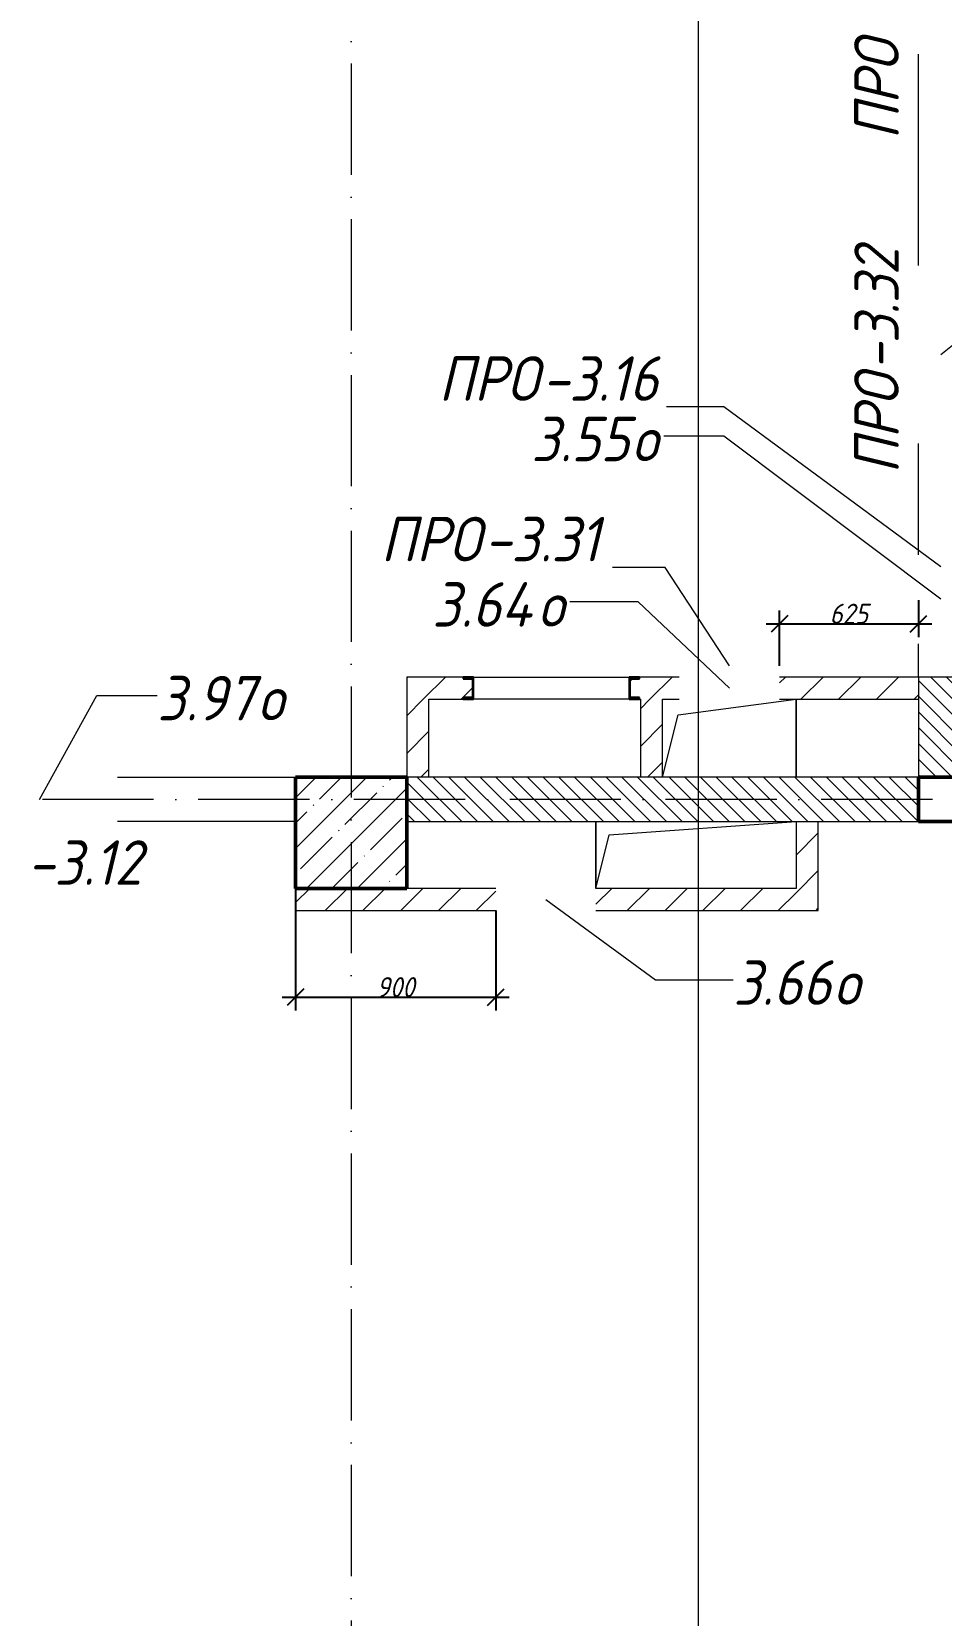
# Model space of a CAD drawing. Header units: millimetres. Extents: x -401725 to 250493, y 305116 to 802890.
# Drawn here: x 164200 to 168288, y 382954 to 390075 of the extents above; entities that cross this region are included whole.
import ezdxf

# ---------------------------------------------------------------- set-up
doc = ezdxf.new("R2010")
doc.units = ezdxf.units.MM
doc.linetypes.add('50_200_ШТРИХ_1Т_ш5_п1_п1_', pattern=[700, 500, -100, 0, -100])
for name, color, linetype, lineweight in [('A-____-____-DIMS', 7, 'Continuous', 9), ('A-FLOR-____-OTLN', 7, 'Continuous', 9), ('A-GENM-____-IDEN', 7, 'Continuous', 9), ('A-GENM-____-MCUT', 7, 'Continuous', 25), ('A-GENM-____-OTLN', 7, 'Continuous', 9), ('A-GENM-____-OTLN-1', 7, 'Continuous', 25), ('A-GLAZ-____-IDEN', 7, 'Continuous', 9), ('A-WALL-____-MCUT', 7, 'Continuous', 13), ('A-WALL-____-PATT-1', 7, 'Continuous', 9), ('A-WALL-FNSH-MCUT-1', 7, 'Continuous', 9), ('I-WALL-____-OTLN', 7, 'Continuous', 9), ('S-COLS-____-MCUT', 7, 'Continuous', 50), ('S-COLS-____-OTLN', 7, 'Continuous', 9), ('S-GRID-____-OTLN-1', 7, '50_200_ШТРИХ_1Т_ш5_п1_п1_', 9)]:
    doc.layers.add(name, color=color, linetype=linetype, lineweight=lineweight)
doc.layers.add('G-____-____-SYMB-1', color=9, linetype='Continuous', lineweight=9, true_color=0x808080)
doc.styles.add('ISOCPEUR_I_11', font='isocpeui.ttf', dxfattribs={"width": 0.9, "height": 200})
doc.styles.add('ISOCPEUR_I_7', font='isocpeui.ttf', dxfattribs={"width": 0.9, "height": 90})
doc.dimstyles.new('ISO-1_8_0_9К_СРЕДНИЙ_Кладочные_1', dxfattribs={"dimscale": 304.8, "dimtxt": 89.638306, "dimasz": 0.246063, "dimexe": 0.19685, "dimexo": 0, "dimgap": 0, "dimtad": 1, "dimdec": 3, "dimrnd": 0.001, "dimdsep": 46, "dimtxsty": 'ISOCPEUR_I_7', "dimblk1": 'OBLIQUE', "dimblk2": 'OBLIQUE', "dimsah": 1, "dimcen": 0.09, "dimdle": 0.19685, "dimazin": 0, "dimtfac": 1, "dimtdec": 4, "dimtix": 1, "dimtmove": 0, "dimatfit": 3, "dimfxl": 1, "dimtvp": 1, "dimtolj": 1, "dimtzin": 0, "dimarcsym": 2})
pattern_1 = [(135, (144685.44, 323542.244), (-35.35534, -35.35534), [])]
pattern_2 = [(45, (144685.44, 323542.24), (-84.85281, 84.85281), [])]

# ---------------------------------------------------------------- blocks, each defined once
blk = doc.blocks.new('BSC_Колонна _Прямоугольная - 500х500-V51-АР1_План отверстий 3 этажа в осях 1-64_Ю-ЯЯ')
at = {"layer": 'S-COLS-____-OTLN'}
h = blk.add_hatch(dxfattribs=at)
h.set_pattern_fill('FP_59', color=256, style=0, pattern_type=2)
h.set_pattern_definition([(45, (-20950, -62931.04), (-114.04925, 114.04925), []), (45, (-20835.95, -62931.04), (-114.04925, 114.04925), [201.613, -40.323, 3.353, -36.97])])
h.paths.add_polyline_path([(-250, -250), (250, -250), (250, 250), (-250, 250)], flags=0)
at = {"layer": 'S-COLS-____-MCUT'}
for p, q in [((250, 250), (-250, 250)), ((-250, 250), (-250, -250)), ((250, -250), (250, 250)), ((-250, -250), (250, -250))]:
    blk.add_line(p, q, dxfattribs=at)
blk = doc.blocks.new('AR_Отверстие прямоугольное _в плите_ - AR_Отверстие прямоугольное _в плите_-30552527-АР1_План отверстий 3 этажа в осях 1-64_Ю-ЯЯ')
at = {"layer": 'A-GENM-____-OTLN'}
for p, q in [((-230, 105), (300, 175)), ((300, -175), (300, 175)), ((-300, -175), (-230, 105))]:
    blk.add_line(p, q, dxfattribs=at)
blk = doc.blocks.new('AR_Отверстие прямоугольное _в плите_ - AR_Отверстие прямоугольное _в плите_-30552666-АР1_План отверстий 3 этажа в осях 1-64_Ю-ЯЯ')
at = {"layer": 'A-GENM-____-OTLN'}
for p, q in [((-450, 150), (-450, -150)), ((-390, 90), (450, 150)), ((-450, -150), (-390, 90))]:
    blk.add_line(p, q, dxfattribs=at)
blk = doc.blocks.new('154_Стойка_СКБ_Швеллер - СМ-2180_100-28318692-АР1_План отверстий 3 этажа в осях 1-64_Ю-ЯЯ')
at = {"layer": 'A-GENM-____-MCUT'}
for p, q in [((171, 50), (125, 50)), ((125, 50), (125, -50)), ((129.5, 42.4), (171, 42.4)), ((129.5, -42.4), (129.5, 42.4)), ((171, 42.4), (171, 50)), ((125, -50), (171, -50)), ((171, -42.4), (129.5, -42.4)), ((171, -50), (171, -42.4))]:
    blk.add_line(p, q, dxfattribs=at)
blk = doc.blocks.new('BSC_Колонна _Прямоугольная1 - 200х200 _металл_-35216022-АР1_План отверстий 3 этажа в осях 1-64_Ю-ЯЯ')
at = {"layer": 'S-COLS-____-MCUT'}
for p, q in [((100, 100), (-100, 100)), ((-100, 100), (-100, -100)), ((100, -100), (100, 100)), ((-100, -100), (100, -100))]:
    blk.add_line(p, q, dxfattribs=at)
blk = doc.blocks.new('_Oblique')
at = {"color": 0, "linetype": 'ByBlock', "lineweight": -2}
blk.add_line((-0.5, -0.5), (0.5, 0.5), dxfattribs=at)
blk = doc.blocks.new('*D9714')
at = {"layer": 'A-____-____-DIMS', "color": 0, "lineweight": -2, "transparency": 16777216}
for p, q in [((165385.4, 386223.3), (165385.4, 385674)), ((166285.4, 386123.3), (166285.4, 385674)), ((165325.4, 385734), (166345.4, 385734))]:
    blk.add_line(p, q, dxfattribs=at)
at = {"layer": 'Defpoints', "color": 0, "transparency": 16777216}
for p in [(165385.4, 386223.3), (166285.4, 386123.3), (166285.4, 385734)]:
    blk.add_point(p, dxfattribs=at)
at = {"layer": 'A-____-____-DIMS', "color": 0, "lineweight": -2, "transparency": 16777216, "xscale": 75, "yscale": 75, "zscale": 75, "rotation": 180}
blk.add_blockref('_Oblique', (165385.4, 385734), dxfattribs=at)
at = {"layer": 'A-____-____-DIMS', "color": 0, "lineweight": -2, "transparency": 16777216, "xscale": 75, "yscale": 75, "zscale": 75}
blk.add_blockref('_Oblique', (166285.4, 385734), dxfattribs=at)
at = {"layer": 'A-____-____-DIMS', "color": 0, "transparency": 16777216, "insert": (165835.4, 385779), "char_height": 90, "width": 409.578, "attachment_point": 5, "style": 'ISOCPEUR_I_7'}
blk.add_mtext('\\A1;900', dxfattribs=at)
blk = doc.blocks.new('*D9715')
at = {"layer": 'A-____-____-DIMS', "color": 0, "lineweight": -2, "transparency": 16777216}
for p, q in [((168185.4, 387519), (168185.4, 387353)), ((167560.4, 387223.3), (167560.4, 387473)), ((167500.4, 387413), (168245.4, 387413))]:
    blk.add_line(p, q, dxfattribs=at)
at = {"layer": 'Defpoints', "color": 0, "transparency": 16777216}
for p in [(168185.4, 387519), (168185.4, 387413), (167560.4, 387223.3)]:
    blk.add_point(p, dxfattribs=at)
at = {"layer": 'A-____-____-DIMS', "color": 0, "lineweight": -2, "transparency": 16777216, "xscale": 75, "yscale": 75, "zscale": 75, "rotation": 180}
blk.add_blockref('_Oblique', (167560.4, 387413), dxfattribs=at)
at = {"layer": 'A-____-____-DIMS', "color": 0, "lineweight": -2, "transparency": 16777216, "xscale": 75, "yscale": 75, "zscale": 75}
blk.add_blockref('_Oblique', (168185.4, 387413), dxfattribs=at)
at = {"layer": 'A-____-____-DIMS', "color": 0, "transparency": 16777216, "insert": (167872.9, 387458), "char_height": 90, "width": 409.578, "attachment_point": 5, "style": 'ISOCPEUR_I_7'}
blk.add_mtext('\\A1;625', dxfattribs=at)

msp = doc.modelspace()

# ---------------------------------------------------------------- hatches: boundary and pattern name
at = {"layer": 'A-WALL-____-PATT-1'}
h = msp.add_hatch(dxfattribs=at)
h.set_pattern_fill('FP_7', color=256, style=0, pattern_type=2)
h.set_pattern_definition(pattern_2)
h.paths.add_polyline_path([(165885.4376, 387073.2863), (166139.4376, 387073.2863), (166139.4376, 387080.8863), (166180.9376, 387080.8863), (166180.9376, 387165.6863), (166139.4376, 387165.6863), (166139.4376, 387173.2863), (165885.4376, 387173.2863)], flags=0)
h.paths.add_polyline_path([(168185.4376, 387073.2863), (168185.4376, 387173.2863), (167560.4376, 387173.2863), (167560.4376, 387073.2863), (167648.4474, 387073.2863)], flags=0)
h.paths.add_polyline_path([(166931.4376, 387073.2863), (167110.4376, 387073.2863), (167110.4376, 387173.2863), (166931.4376, 387173.2863), (166931.4376, 387165.6863), (166889.9376, 387165.6863), (166889.9376, 387080.8863), (166931.4376, 387080.8863)], flags=0)
h = msp.add_hatch(dxfattribs=at)
h.set_pattern_fill('FP_9', color=256, style=0, pattern_type=2)
h.set_pattern_definition(pattern_1)
h.paths.add_polyline_path([(168385.4376, 386723.2863), (168385.4376, 387173.2863), (168185.4376, 387173.2863), (168185.4376, 386723.2863)], flags=0)
h = msp.add_hatch(dxfattribs=at)
h.set_pattern_fill('FP_7', color=256, style=0, pattern_type=2)
h.set_pattern_definition(pattern_2)
h.paths.add_polyline_path([(165985.4376, 386723.2863), (165985.4376, 387073.2863), (165885.4376, 387073.2863), (165885.4376, 386723.2863)], flags=0)
h = msp.add_hatch(dxfattribs=at)
h.set_pattern_fill('FP_7', color=256, style=0, pattern_type=2)
h.set_pattern_definition(pattern_2)
h.paths.add_polyline_path([(167035.4376, 386723.2863), (167035.4376, 387073.2863), (166935.4376, 387073.2863), (166935.4376, 386723.2863)], flags=0)
h = msp.add_hatch(dxfattribs=at)
h.set_pattern_fill('FP_9', color=256, style=0, pattern_type=2)
h.set_pattern_definition(pattern_1)
h.paths.add_polyline_path([(171291.4376, 386523.2863), (171385.4376, 386523.2863), (171385.4376, 386723.2863), (171291.4376, 386723.2863), (171291.4376, 386654.2863), (171285.4376, 386654.2863), (171285.4376, 386592.2863), (171291.4376, 386592.2863)], flags=0)
h.paths.add_polyline_path([(168185.4376, 386523.2863), (168185.4376, 386723.2863), (165885.4376, 386723.2863), (165885.4376, 386523.2863), (167735.4376, 386523.2863)], flags=0)
h.paths.add_polyline_path([(168385.4376, 386523.2863), (169629.4376, 386523.2863), (169629.4376, 386592.2863), (169635.4376, 386592.2863), (169635.4376, 386654.2863), (169629.4376, 386654.2863), (169629.4376, 386723.2863), (168385.4376, 386723.2863), (168385.4376, 386654.3208)], flags=0)
h.paths.add_polyline_path([(170579.4376, 386523.2863), (170579.4376, 386592.2863), (170585.4376, 386592.2863), (170585.4376, 386654.2863), (170579.4376, 386654.2863), (170579.4376, 386723.2863), (170341.4376, 386723.2863), (170341.4376, 386654.2863), (170335.4376, 386654.2863), (170335.4376, 386592.2863), (170341.4376, 386592.2863), (170341.4376, 386523.2863), (170535.4376, 386523.2863)], flags=0)
h = msp.add_hatch(dxfattribs=at)
h.set_pattern_fill('FP_7', color=256, style=0, pattern_type=2)
h.set_pattern_definition(pattern_2)
h.paths.add_polyline_path([(167648.4474, 386123.2863), (167735.4376, 386123.2863), (167735.4376, 386523.2863), (167635.4376, 386523.2863), (167635.4376, 386123.2863)], flags=0)
h = msp.add_hatch(dxfattribs=at)
h.set_pattern_fill('FP_7', color=256, style=0, pattern_type=2)
h.set_pattern_definition(pattern_2)
h.paths.add_polyline_path([(167635.4376, 386123.2863), (167635.4376, 386223.2863), (166735.4376, 386223.2863), (166735.4376, 386123.2863), (166764.7153, 386123.2863)], flags=0)
h.paths.add_polyline_path([(166285.4376, 386123.2863), (166285.4376, 386223.2863), (165385.4376, 386223.2863), (165385.4376, 386123.2863), (165885.4376, 386123.2863)], flags=0)

# ---------------------------------------------------------------- linework, layer by layer
at = {"layer": 'A-FLOR-____-OTLN'}
for p, q in [((167635.4376, 387073.2863), (167635.4376, 386723.2863)), ((166735.4376, 386223.2863), (166735.4376, 386523.2863))]:
    msp.add_line(p, q, dxfattribs=at)
at = {"layer": 'A-GENM-____-IDEN'}
for p, q in [((167310.9781, 388388.319), (167052.4759, 388388.319)), ((168285.4376, 387668.5861), (167310.9781, 388388.319)), ((167047.1802, 387666.3317), (166810.4376, 387666.3317)), ((167335.4376, 387223.2863), (167047.1802, 387666.3317))]:
    msp.add_line(p, q, dxfattribs=at)
at = {"layer": 'A-GLAZ-____-IDEN'}
for p, q in [((168285.4376, 388623.2863), (168760.3603, 389004.6893)), ((167310.9781, 388255.962), (167040.78, 388255.962)), ((168285.4376, 387523.2863), (167310.9781, 388255.962)), ((166925.8311, 387512.105), (166618.4385, 387512.105)), ((167335.4376, 387123.2863), (166925.8311, 387512.105)), ((164235.4376, 386623.2863), (164492.9725, 387090.8539)), ((164492.9725, 387090.8539), (164763.9742, 387090.8539)), ((166510.4376, 386173.2863), (167003.1445, 385811.9362)), ((167003.1445, 385811.9362), (167353.0588, 385811.9362))]:
    msp.add_line(p, q, dxfattribs=at)
at = {"layer": 'A-WALL-____-MCUT'}
for p, q in [((168385.4376, 387173.2863), (168185.4376, 387173.2863)), ((168185.4376, 387173.2863), (168185.4376, 386723.2863)), ((168185.4376, 386723.2863), (165885.4376, 386723.2863)), ((165885.4376, 386523.2863), (168185.4376, 386523.2863))]:
    msp.add_line(p, q, dxfattribs=at)
at = {"layer": 'A-WALL-FNSH-MCUT-1'}
for p, q in [((166139.4376, 387173.2863), (165885.4376, 387173.2863)), ((165885.4376, 387173.2863), (165885.4376, 386723.2863)), ((167110.4376, 387173.2863), (166931.4376, 387173.2863)), ((168185.4376, 387173.2863), (167560.4376, 387173.2863)), ((168185.4376, 387173.2863), (168185.4376, 387173.2863)), ((165985.4376, 387073.2863), (166139.4376, 387073.2863)), ((165985.4376, 386723.2863), (165985.4376, 387073.2863)), ((166931.4376, 387073.2863), (166935.4376, 387073.2863)), ((166935.4376, 387073.2863), (166935.4376, 386723.2863)), ((167035.4376, 386723.2863), (167035.4376, 387073.2863)), ((167035.4376, 387073.2863), (167110.4376, 387073.2863)), ((167560.4376, 387073.2863), (168185.4376, 387073.2863)), ((167635.4376, 386523.2863), (167635.4376, 386223.2863)), ((167735.4376, 386123.2863), (167735.4376, 386523.2863)), ((165385.4376, 386223.2863), (165385.4376, 386123.2863)), ((166285.4376, 386223.2863), (165885.4376, 386223.2863)), ((167635.4376, 386223.2863), (166735.4376, 386223.2863)), ((165385.4376, 386123.2863), (166285.4376, 386123.2863)), ((166735.4376, 386123.2863), (167735.4376, 386123.2863))]:
    msp.add_line(p, q, dxfattribs=at)
at = {"layer": 'G-____-____-SYMB-1'}
msp.add_line((167195.4376, 410080.4287), (167195.4376, 378463.7696), dxfattribs=at)
at = {"layer": 'I-WALL-____-OTLN'}
for p, q in [((168185.4376, 389023.2863), (168185.4376, 389973.2863)), ((168185.4376, 387723.2863), (168185.4376, 388223.2863)), ((168185.4376, 387173.2863), (168185.4376, 387323.2863)), ((166185.4376, 387173.2863), (166885.4376, 387173.2863)), ((166885.4376, 387073.2863), (166185.4376, 387073.2863)), ((164585.4376, 386723.2863), (165385.4376, 386723.2863)), ((165385.4376, 386523.2863), (164585.4376, 386523.2863))]:
    msp.add_line(p, q, dxfattribs=at)
at = {"layer": 'S-GRID-____-OTLN-1'}
for p, q in [((165635.4376, 414435.0957), (165635.4376, 376433.8321)), ((248759.8442, 386623.2863), (140016.6674, 386623.2863))]:
    msp.add_line(p, q, dxfattribs=at)

# ---------------------------------------------------------------- block references
at = {"layer": 'A-GENM-____-OTLN'}
for name, p in [('AR_Отверстие прямоугольное _в плите_ - AR_Отверстие прямоугольное _в плите_-30552527-АР1_План отверстий 3 этажа в осях 1-64_Ю-ЯЯ', (167335.4376, 386898.2863)), ('AR_Отверстие прямоугольное _в плите_ - AR_Отверстие прямоугольное _в плите_-30552666-АР1_План отверстий 3 этажа в осях 1-64_Ю-ЯЯ', (167185.4376, 386373.2863))]:
    msp.add_blockref(name, p, dxfattribs=at)
at = {"layer": 'A-GENM-____-OTLN-1', "rotation": 180}
msp.add_blockref('154_Стойка_СКБ_Швеллер - СМ-2180_100-28318692-АР1_План отверстий 3 этажа в осях 1-64_Ю-ЯЯ', (166310.4376, 387123.2863), dxfattribs=at)
at = {"layer": 'A-GENM-____-OTLN-1'}
msp.add_blockref('154_Стойка_СКБ_Швеллер - СМ-2180_100-28318692-АР1_План отверстий 3 этажа в осях 1-64_Ю-ЯЯ', (166760.4376, 387123.2863), dxfattribs=at)
at = {"layer": 'S-COLS-____-OTLN'}
msp.add_blockref('BSC_Колонна _Прямоугольная - 500х500-V51-АР1_План отверстий 3 этажа в осях 1-64_Ю-ЯЯ', (165635.4376, 386473.2863), dxfattribs=at)
at = {"layer": 'S-COLS-____-OTLN', "rotation": 270.0000000000001}
msp.add_blockref('BSC_Колонна _Прямоугольная1 - 200х200 _металл_-35216022-АР1_План отверстий 3 этажа в осях 1-64_Ю-ЯЯ', (168285.4376, 386623.2863), dxfattribs=at)

# ---------------------------------------------------------------- texts
at = {"layer": 'A-GENM-____-IDEN', "char_height": 200, "attachment_point": 1, "rotation": 90, "style": 'ISOCPEUR_I_11'}
for s, insert, width in [('ПРО', (167897.2111, 389590.1426), 562.784625), ('-3.32', (167897.2111, 388551.5234), 707.088375), ('ПРО', (167897.2111, 388087.1796), 562.784625)]:
    msp.add_mtext(s, dxfattribs=dict(at, insert=insert, width=width))
at = {"layer": 'A-GENM-____-IDEN', "char_height": 200, "attachment_point": 1, "style": 'ISOCPEUR_I_11'}
for s, insert, width in [('ПРО', (166028.6233, 388615.4352), 562.784625), ('-3.16', (166492.967, 388615.4352), 663.79725), ('ПРО', (165768.7271, 387893.4479), 562.784625), ('-3.31', (166233.0708, 387893.4479), 663.79725), ('-3.12', (164178.9261, 386439.1186), 663.79725)]:
    msp.add_mtext(s, dxfattribs=dict(at, insert=insert, width=width))
at = {"layer": 'A-GLAZ-____-IDEN', "char_height": 200, "attachment_point": 1, "style": 'ISOCPEUR_I_11'}
for s, insert, width in [('3.55', (166445.3254, 388343.5766), 548.35425), ('\\fISOCPEUR|b0|i1|c204|p34|;\\W.9;о', (166897.7629, 388343.5766), 158.734125), ('3.64', (165999.588, 387599.7196), 577.215), ('\\fISOCPEUR|b0|i1|c204|p34|;\\W.9;о', (166475.838, 387599.7196), 158.734125), ('3.97', (164763.9742, 387178.4685), 548.35425), ('\\fISOCPEUR|b0|i1|c204|p34|;\\W.9;о', (165216.4117, 387178.4685), 158.734125), ('3.66', (167353.0588, 385899.5508), 548.35425), ('\\fISOCPEUR|b0|i1|c204|p34|;\\W.9;о', (167805.4963, 385899.5508), 158.734125)]:
    msp.add_mtext(s, dxfattribs=dict(at, insert=insert, width=width))

# ---------------------------------------------------------------- dimensions: what is measured, and where the dimension line sits
at = {"layer": 'A-____-____-DIMS'}
for base, p1, p2, override, picture, middle in [((168185.4376, 387412.9563), (167560.4376, 387223.2863), (168185.4376, 387519.0223), {"dimpost": '<>', "dimfxl": 691.436748}, '*D9715', (167872.9376, 387457.9563)), ((166285.4376, 385734.0391), (165385.4376, 386223.2863), (166285.4376, 386123.2863), {"dimpost": '<>', "dimfxl": 905.538514}, '*D9714', (165835.4376, 385779.0391))]:
    dim = msp.add_linear_dim(base=base, p1=p1, p2=p2, dimstyle='ISO-1_8_0_9К_СРЕДНИЙ_Кладочные_1', override=override, dxfattribs=at)
    dim.commit()
    dim.dimension.update_dxf_attribs({"geometry": picture, "text_midpoint": middle})

doc.saveas('drawing.dxf')
